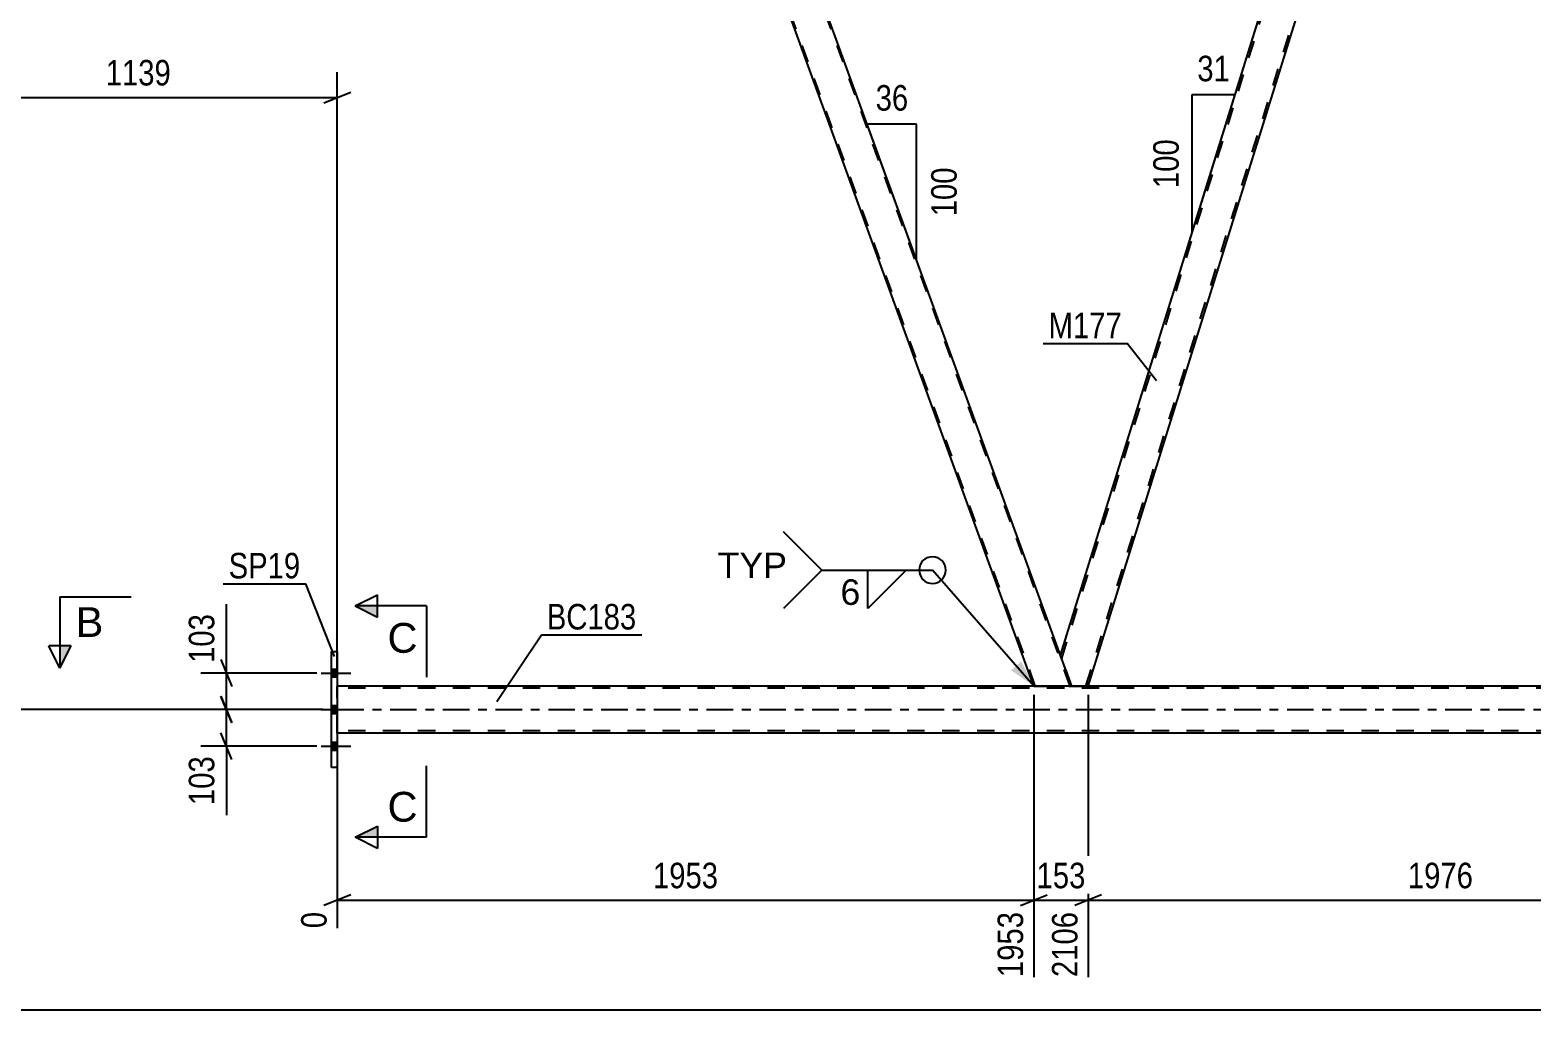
# Model space of a CAD drawing. Header units: millimetres. Extents: x -91 to 750, y -426 to 168.
# Drawn here: x 10.2 to 178.7, y -159.5 to -49.7 of the extents above; entities that cross this region are included whole.
import ezdxf

# ---------------------------------------------------------------- set-up
doc = ezdxf.new("R2010")
doc.units = ezdxf.units.MM
doc.linetypes.add('DXK_LINE_DOT2', pattern=[3.9198, 1.9599, -1.9599])
doc.linetypes.add('DXK_LINE_DOT3', pattern=[5.9187, 2.979, -0.9799, 0.9799, -0.9799])
doc.styles.add('Arial', font='ARIAL.TTF', dxfattribs={"height": 0.2})
doc.styles.add('Arial Narrow', font='ARIALN.TTF', dxfattribs={"height": 0.2})

# ---------------------------------------------------------------- blocks, each defined once
blk = doc.blocks.new('Part-814409585-4039 - 3638')
at = {"color": 7, "linetype": 'DXK_LINE_DOT2'}
for p, q in [((78.65, -2), (78.67, -2)), ((82.74, -2), (78.65, -2)), ((78.65, -2), (78.79, -2.4)), ((122.94, -123.22), (78.82, -2)), ((126.85, -123.22), (82.73, -2)), ((127.02, -123.22), (125.78, -119.8)), ((122.77, -123.22), (127.02, -123.22))]:
    blk.add_line(p, q, dxfattribs=at)
at = {"color": 2, "linetype": 'Continuous'}
for p, q in [((122.77, -123.22), (78.79, -2.4)), ((82.9, -2), (82.74, -2)), ((125.78, -119.8), (82.9, -2))]:
    blk.add_line(p, q, dxfattribs=at)
blk = doc.blocks.new('Bolt-814409585-3871 - 3638')
at = {"linetype": 'Continuous'}
for points in [[(44.64, -122.2), (44.64, -121.32), (44, -121.32), (44, -122.2)], [(44.64, -122.2), (44.64, -121.32), (44, -121.32), (44, -122.2)], [(44.64, -122.2), (44.64, -121.32), (44, -121.32), (44, -122.2)], [(44.64, -126.3), (44.64, -125.42), (44, -125.42), (44, -126.3)], [(44.64, -126.3), (44.64, -125.42), (44, -125.42), (44, -126.3)], [(44.64, -130.4), (44.64, -129.52), (44, -129.52), (44, -130.4)], [(44.64, -130.4), (44.64, -129.52), (44, -129.52), (44, -130.4)], [(44.64, -130.4), (44.64, -129.52), (44, -129.52), (44, -130.4)]]:
    blk.add_hatch(color=1, dxfattribs=at).paths.add_polyline_path(points)
at = {"color": 1, "linetype": 'Continuous'}
for p, q in [((42.84, -121.76), (46.16, -121.76)), ((42.84, -121.76), (46.16, -121.76)), ((42.84, -121.76), (46.16, -121.76)), ((44, -121.32), (44.64, -121.32)), ((44, -121.32), (44.64, -121.32)), ((44, -121.32), (44.64, -121.32)), ((44, -122.2), (44.64, -122.2)), ((44, -122.2), (44.64, -122.2)), ((44, -122.2), (44.64, -122.2)), ((42.84, -125.86), (46.16, -125.86)), ((42.84, -125.86), (46.16, -125.86)), ((44, -125.42), (44.64, -125.42)), ((44, -125.42), (44.64, -125.42)), ((44, -126.3), (44.64, -126.3)), ((44, -126.3), (44.64, -126.3)), ((44, -129.52), (44.64, -129.52)), ((44, -129.52), (44.64, -129.52)), ((44, -129.52), (44.64, -129.52)), ((42.84, -129.96), (46.16, -129.96)), ((42.84, -129.96), (46.16, -129.96)), ((42.84, -129.96), (46.16, -129.96)), ((44, -130.4), (44.64, -130.4)), ((44, -130.4), (44.64, -130.4)), ((44, -130.4), (44.64, -130.4))]:
    blk.add_line(p, q, dxfattribs=at)
blk = doc.blocks.new('Part-814409585-3958 - 3638')
at = {"color": 2, "linetype": 'Continuous'}
for p, q in [((203.44, -123.22), (44.64, -123.22)), ((203.44, -128.5), (44.64, -128.5))]:
    blk.add_line(p, q, dxfattribs=at)
at = {"color": 7, "linetype": 'DXK_LINE_DOT2'}
for p, q in [((44.64, -128.5), (44.64, -123.22)), ((659.29, -123.46), (44.64, -123.46)), ((659.29, -128.26), (44.64, -128.26))]:
    blk.add_line(p, q, dxfattribs=at)
at = {"color": 7, "linetype": 'DXK_LINE_DOT3'}
blk.add_line((44.64, -125.86), (659.29, -125.86), dxfattribs=at)
blk = doc.blocks.new('Part-814409585-3971 - 3638')
at = {"color": 2, "linetype": 'Continuous'}
for p, q in [((125.76, -119.75), (162.46, -2)), ((163.78, -2), (162.46, -2)), ((165.31, -6.2), (163.78, -2)), ((128.87, -123.22), (165.33, -6.25)), ((127.02, -123.22), (125.78, -119.8))]:
    blk.add_line(p, q, dxfattribs=at)
at = {"color": 7, "linetype": 'DXK_LINE_DOT2'}
for p, q in [((125.9, -120.12), (162.71, -2)), ((128.62, -123.22), (165.19, -5.88)), ((165.33, -6.25), (165.31, -6.2)), ((165.33, -6.25), (165.31, -6.2)), ((125.78, -119.8), (125.76, -119.75)), ((127.02, -123.22), (128.87, -123.22))]:
    blk.add_line(p, q, dxfattribs=at)
blk = doc.blocks.new('Part-814409585-3976 - 3638')
at = {"color": 7, "linetype": 'DXK_LINE_DOT3'}
blk.add_line((213.45, -132.62), (162.49, 7.4), dxfattribs=at)
at = {"color": 2, "linetype": 'Continuous'}
for p, q in [((168.04, -2), (163.78, -2)), ((210.41, -118.4), (168.04, -2)), ((206.15, -118.4), (165.31, -6.2))]:
    blk.add_line(p, q, dxfattribs=at)
at = {"color": 7, "linetype": 'DXK_LINE_DOT2'}
for p, q in [((163.78, -2), (165.31, -6.2)), ((208.07, -123.22), (163.95, -2)), ((211.99, -123.22), (167.87, -2)), ((207.9, -123.22), (206.15, -118.4)), ((212.16, -123.22), (210.41, -118.4)), ((212.16, -123.22), (207.9, -123.22))]:
    blk.add_line(p, q, dxfattribs=at)
blk = doc.blocks.new('Part-814409585-4003 - 3638')
at = {"color": 2, "linetype": 'Continuous'}
for p, q in [((44, -132.36), (44, -119.36)), ((44, -119.36), (44.64, -119.36)), ((44.64, -119.36), (44.64, -132.36)), ((44.64, -132.36), (44, -132.36))]:
    blk.add_line(p, q, dxfattribs=at)
blk = doc.blocks.new('StraightDimension-814409585-5037 - 3638')
at = {"color": 7, "linetype": 'Continuous'}
for p, q in [((128.87, -124.22), (128.87, -155.86)), ((207.9, -124.22), (207.9, -155.86)), ((130.37, -146.65), (127.37, -147.85)), ((128.87, -147.25), (207.9, -147.25)), ((206.4, -147.85), (209.4, -146.65))]:
    blk.add_line(p, q, dxfattribs=at)
at = {"color": 0}
blk.add_wipeout([(172.64, -146.5), (172.64, -142.3), (164.13, -142.3), (164.13, -146.5)], dxfattribs=at)
at = {"color": 0, "linetype": 'Continuous'}
blk.add_wipeout([(207.3, -147.95), (203.1, -147.95), (203.1, -156.46), (207.3, -156.46)], dxfattribs=at)
at = {"color": 3, "style": 'Arial Narrow'}
blk.add_text('1976', height=2.863, dxfattribs=at).set_placement((164.73, -145.9))
at = {"color": 3, "linetype": 'Continuous', "style": 'Arial Narrow'}
blk.add_text('4082', height=2.863, rotation=90.0002, dxfattribs=at).set_placement((206.7, -155.86))
blk = doc.blocks.new('StraightDimension-814409585-4943 - 3638')
at = {"color": 7, "linetype": 'Continuous'}
blk.add_line((-0.64, -159.55), (670.15, -159.55), dxfattribs=at)
blk = doc.blocks.new('StraightDimension-814409585-5013 - 3638')
at = {"color": 7, "linetype": 'Continuous'}
for p, q in [((122.77, -124.22), (122.77, -155.86)), ((128.87, -124.22), (128.87, -155.86)), ((121.27, -147.85), (124.27, -146.65)), ((122.77, -147.25), (128.87, -147.25)), ((130.37, -146.65), (127.37, -147.85))]:
    blk.add_line(p, q, dxfattribs=at)
at = {"color": 0}
blk.add_wipeout([(129.16, -146.5), (129.16, -142.3), (122.48, -142.3), (122.48, -146.5)], dxfattribs=at)
at = {"color": 0, "linetype": 'Continuous'}
blk.add_wipeout([(128.27, -147.95), (124.07, -147.95), (124.07, -156.46), (128.27, -156.46)], dxfattribs=at)
at = {"color": 3, "style": 'Arial Narrow'}
blk.add_text('153', height=2.863, dxfattribs=at).set_placement((123.08, -145.9))
at = {"color": 3, "linetype": 'Continuous', "style": 'Arial Narrow'}
blk.add_text('2106', height=2.863, rotation=90.0002, dxfattribs=at).set_placement((127.67, -155.86))
blk = doc.blocks.new('AngleDimension-814409585-4286 - 3638')
at = {"color": 7, "linetype": 'Continuous'}
for p, q in [((140.53, -56.9), (145.35, -56.9)), ((140.53, -72.37), (145.35, -56.9)), ((140.53, -72.37), (140.53, -56.9)), ((141.27, -69.99), (145.35, -56.9))]:
    blk.add_line(p, q, dxfattribs=at)
at = {"color": 0}
for points in [[(145.37, -56), (145.37, -51.8), (140.51, -51.8), (140.51, -56)], [(139.63, -61.3), (135.43, -61.3), (135.43, -67.98), (139.63, -67.98)]]:
    blk.add_wipeout(points, dxfattribs=at)
at = {"color": 3, "style": 'Arial Narrow'}
blk.add_text('31', height=2.863, dxfattribs=at).set_placement((141.11, -55.4))
blk.add_text('100', height=2.863, rotation=90.0002, dxfattribs=at).set_placement((139.03, -67.38))
blk = doc.blocks.new('AngleDimension-814409585-4300 - 3638')
at = {"color": 7, "linetype": 'Continuous'}
for p, q in [((106.48, -66.77), (104.08, -60.19)), ((109.62, -60.19), (104.08, -60.19)), ((109.62, -75.41), (104.08, -60.19)), ((109.62, -75.41), (109.62, -60.19))]:
    blk.add_line(p, q, dxfattribs=at)
at = {"color": 0}
for points in [[(109.28, -59.29), (109.28, -55.09), (104.43, -55.09), (104.43, -59.29)], [(114.72, -64.46), (110.52, -64.46), (110.52, -71.14), (114.72, -71.14)]]:
    blk.add_wipeout(points, dxfattribs=at)
at = {"color": 3, "style": 'Arial Narrow'}
blk.add_text('36', height=2.863, dxfattribs=at).set_placement((105.03, -58.69))
blk.add_text('100', height=2.863, rotation=90.0002, dxfattribs=at).set_placement((114.12, -70.54))
blk = doc.blocks.new('StraightDimension-814409585-4314 - 3638')
at = {"color": 7, "linetype": 'Continuous'}
for p, q in [((31.59, -124.36), (32.79, -127.36)), ((42.36, -125.86), (29.34, -125.86)), ((32.19, -129.96), (32.19, -125.86)), ((32.79, -131.46), (31.59, -128.46)), ((42.36, -129.96), (29.34, -129.96))]:
    blk.add_line(p, q, dxfattribs=at)
at = {"color": 0}
blk.add_wipeout([(31.44, -130.49), (27.24, -130.49), (27.24, -137.17), (31.44, -137.17)], dxfattribs=at)
at = {"color": 7, "linetype": 'Continuous'}
blk.add_line((32.19, -129.96), (32.19, -137.69), dxfattribs=at)
blk.add_line((32.19, -129.96), (32.19, -137.69), dxfattribs=at)
at = {"color": 3, "style": 'Arial Narrow'}
blk.add_text('103', height=2.863, rotation=90.0002, dxfattribs=at).set_placement((30.84, -136.57))
blk = doc.blocks.new('StraightDimension-814409585-4324 - 3638')
at = {"color": 7, "linetype": 'Continuous'}
for p, q in [((31.59, -120.26), (32.79, -123.26)), ((42.36, -121.76), (29.34, -121.76)), ((32.19, -125.86), (32.19, -121.76)), ((32.79, -127.36), (31.59, -124.36)), ((42.36, -125.86), (29.34, -125.86))]:
    blk.add_line(p, q, dxfattribs=at)
at = {"color": 0}
blk.add_wipeout([(31.44, -114.55), (27.24, -114.55), (27.24, -121.24), (31.44, -121.24)], dxfattribs=at)
at = {"color": 7, "linetype": 'Continuous'}
blk.add_line((32.19, -121.76), (32.19, -114.03), dxfattribs=at)
blk.add_line((32.19, -121.76), (32.19, -114.03), dxfattribs=at)
at = {"color": 3, "style": 'Arial Narrow'}
blk.add_text('103', height=2.863, rotation=90.0002, dxfattribs=at).set_placement((30.84, -120.63))
blk = doc.blocks.new('StraightDimension-814409585-4996 - 3638')
at = {"color": 7, "linetype": 'Continuous'}
for p, q in [((122.77, -124.22), (122.77, -155.86)), ((44.64, -129.5), (44.64, -150.38)), ((46.14, -146.65), (43.14, -147.85)), ((44.64, -147.25), (122.77, -147.25)), ((121.27, -147.85), (124.27, -146.65))]:
    blk.add_line(p, q, dxfattribs=at)
at = {"color": 0}
blk.add_wipeout([(87.96, -146.5), (87.96, -142.3), (79.45, -142.3), (79.45, -146.5)], dxfattribs=at)
at = {"color": 0, "linetype": 'Continuous'}
for points in [[(44.04, -147.95), (39.84, -147.95), (39.84, -150.98), (44.04, -150.98)], [(122.17, -147.95), (117.97, -147.95), (117.97, -156.46), (122.17, -156.46)]]:
    blk.add_wipeout(points, dxfattribs=at)
at = {"color": 3, "style": 'Arial Narrow'}
blk.add_text('1953', height=2.863, dxfattribs=at).set_placement((80.05, -145.9))
at = {"color": 3, "linetype": 'Continuous', "style": 'Arial Narrow'}
for s, height, p in [('0', 2.86, (43.44, -150.38)), ('1953', 2.863, (121.57, -155.86))]:
    blk.add_text(s, height=height, rotation=90.0002, dxfattribs=at).set_placement(p)
blk = doc.blocks.new('StraightDimension-814409585-5278 - 3638')
at = {"color": 7, "linetype": 'Continuous'}
for p, q in [((-16.14, -1.5), (-17.34, 1.5)), ((-1.64, 0), (-19.59, 0)), ((-16.74, -125.86), (-16.74, 0)), ((-17.34, -124.36), (-16.14, -127.36)), ((43, -125.86), (-19.59, -125.86))]:
    blk.add_line(p, q, dxfattribs=at)
at = {"color": 0}
blk.add_wipeout([(-17.49, -58.67), (-21.69, -58.67), (-21.69, -67.19), (-17.49, -67.19)], dxfattribs=at)
at = {"color": 3, "style": 'Arial Narrow'}
blk.add_text('3147', height=2.863, rotation=90.0002, dxfattribs=at).set_placement((-18.09, -66.59))
blk = doc.blocks.new('StraightDimension-814409585-17073 - 3638')
at = {"color": 7, "linetype": 'Continuous'}
for p, q in [((0, -3), (0, -59.62)), ((44.64, -122.22), (44.64, -54.37)), ((1.5, -56.62), (-1.5, -57.82)), ((0, -57.22), (44.64, -57.22)), ((43.14, -57.82), (46.14, -56.62))]:
    blk.add_line(p, q, dxfattribs=at)
at = {"color": 0}
blk.add_wipeout([(26.58, -56.47), (26.58, -52.27), (18.06, -52.27), (18.06, -56.47)], dxfattribs=at)
at = {"color": 3, "style": 'Arial Narrow'}
blk.add_text('1139', height=2.863, dxfattribs=at).set_placement((18.66, -55.87))
blk = doc.blocks.new('WeldMark-814409585-5440 - 3638')
at = {"linetype": 'Continuous'}
blk.add_hatch(color=30, dxfattribs=at).paths.add_polyline_path([(121.36, -120.47), (122.77, -123.22), (120.23, -121.45)])
at = {"color": 3, "linetype": 'Continuous'}
for q in [(94.69, -105.93), (94.69, -114.51)]:
    blk.add_line((98.98, -110.22), q, dxfattribs=at)
at = {"color": 30, "linetype": 'Continuous'}
blk.add_line((122.77, -123.22), (111.4, -110.22), dxfattribs=at)
at = {"color": 3, "linetype": 'Continuous'}
for start, end in [(90, 270), (270, 90)]:
    blk.add_arc((111.4, -110.22), 1.5, start, end, dxfattribs=at)
at = {"color": 0}
blk.add_wipeout([(103.5, -114.32), (103.5, -110.92), (100.88, -110.92), (100.88, -114.32)], dxfattribs=at)
at = {"color": 30, "linetype": 'Continuous'}
blk.add_line((98.98, -110.22), (111.4, -110.22), dxfattribs=at)
at = {"color": 3, "linetype": 'Continuous'}
for p, q in [((104.16, -110.22), (108.45, -110.22)), ((108.45, -110.22), (104.16, -114.51)), ((104.16, -114.51), (104.16, -110.22))]:
    blk.add_line(p, q, dxfattribs=at)
at = {"color": 3, "style": 'Arial'}
blk.add_text('6', height=2.87, dxfattribs=at).set_placement((101.08, -114.12))
at = {"color": 0, "linetype": 'Continuous'}
blk.add_wipeout([(95.08, -111.12), (95.08, -108.12), (87.3, -108.12), (87.3, -111.12)], dxfattribs=at)
blk.add_wipeout([(95.08, -111.12), (95.08, -108.12), (87.3, -108.12), (87.3, -111.12)], dxfattribs=at)
at = {"color": 3, "linetype": 'Continuous', "style": 'Arial'}
blk.add_text('TYP', height=2.865, dxfattribs=at).set_placement((87.3, -111.12))
blk = doc.blocks.new('Mark-814409585-3954 - 3638')
at = {"color": 0}
blk.add_wipeout([(78.19, -116.88), (78.19, -113.88), (68.14, -113.88), (68.14, -116.88)], dxfattribs=at)
blk.add_wipeout([(78.19, -116.88), (78.19, -113.88), (68.14, -113.88), (68.14, -116.88)], dxfattribs=at)
at = {"color": 30, "linetype": 'Continuous'}
for p, q in [((62.54, -124.94), (67.54, -117.48)), ((67.54, -117.48), (78.79, -117.48))]:
    blk.add_line(p, q, dxfattribs=at)
at = {"color": 3, "style": 'Arial Narrow'}
blk.add_text('BC183', height=2.863, dxfattribs=at).set_placement((68.14, -116.88))
blk = doc.blocks.new('Mark-814409585-3967 - 3638')
at = {"color": 0}
blk.add_wipeout([(132.66, -84.21), (132.66, -81.21), (124.43, -81.21), (124.43, -84.21)], dxfattribs=at)
blk.add_wipeout([(132.66, -84.21), (132.66, -81.21), (124.43, -81.21), (124.43, -84.21)], dxfattribs=at)
at = {"color": 30, "linetype": 'Continuous'}
for p in [(123.83, -84.81), (136.55, -89)]:
    blk.add_line(p, (133.26, -84.81), dxfattribs=at)
at = {"color": 3, "style": 'Arial Narrow'}
blk.add_text('M177', height=2.863, dxfattribs=at).set_placement((124.43, -84.21))
blk = doc.blocks.new('Mark-814409585-3999 - 3638')
at = {"color": 0}
blk.add_wipeout([(40.49, -111.15), (40.49, -108.15), (32.45, -108.15), (32.45, -111.15)], dxfattribs=at)
blk.add_wipeout([(40.49, -111.15), (40.49, -108.15), (32.45, -108.15), (32.45, -111.15)], dxfattribs=at)
at = {"color": 30, "linetype": 'Continuous'}
for p in [(31.85, -111.75), (44.31, -119.89)]:
    blk.add_line(p, (41.09, -111.75), dxfattribs=at)
at = {"color": 3, "style": 'Arial Narrow'}
blk.add_text('SP19', height=2.863, dxfattribs=at).set_placement((32.45, -111.15))
blk = doc.blocks.new('SectionMark-814409585-5424 - 3638')
at = {"linetype": 'Continuous'}
for points in [[(49.14, -114.24), (49.14, -115.49), (46.64, -114.24)], [(49.14, -138.93), (49.14, -140.18), (46.64, -140.18)]]:
    blk.add_hatch(color=6, dxfattribs=at).paths.add_polyline_path(points)
at = {"color": 6, "linetype": 'Continuous'}
for p, q in [((46.64, -114.24), (49.14, -112.99)), ((54.64, -114.24), (46.64, -114.24)), ((46.64, -114.24), (49.14, -115.49)), ((49.14, -115.49), (49.14, -112.99)), ((54.64, -114.24), (54.64, -122.24)), ((54.64, -140.18), (54.64, -132.18)), ((46.64, -140.18), (49.14, -138.93)), ((49.14, -138.93), (49.14, -141.43)), ((54.64, -140.18), (46.64, -140.18)), ((49.14, -141.43), (46.64, -140.18))]:
    blk.add_line(p, q, dxfattribs=at)
at = {"color": 0, "linetype": 'Continuous'}
for points in [[(53.64, -119.49), (53.64, -115.99), (50.27, -115.99), (50.27, -119.49)], [(53.64, -138.43), (53.64, -134.93), (50.27, -134.93), (50.27, -138.43)]]:
    blk.add_wipeout(points, dxfattribs=at)
at = {"color": 3, "linetype": 'Continuous', "style": 'Arial'}
for p in [(50.27, -119.49), (50.27, -138.43)]:
    blk.add_text('C', height=3.34, dxfattribs=at).set_placement(p)
blk = doc.blocks.new('SectionMark-814409585-5428 - 3638')
at = {"linetype": 'Continuous'}
blk.add_hatch(color=6, dxfattribs=at).paths.add_polyline_path([(13.53, -118.72), (14.78, -118.72), (13.53, -121.22)])
at = {"color": 6, "linetype": 'Continuous'}
for p, q in [((13.53, -113.22), (21.53, -113.22)), ((13.53, -113.22), (13.53, -121.22)), ((13.53, -121.22), (12.28, -118.72)), ((14.78, -118.72), (12.28, -118.72)), ((13.53, -121.22), (14.78, -118.72))]:
    blk.add_line(p, q, dxfattribs=at)
at = {"color": 0, "linetype": 'Continuous'}
blk.add_wipeout([(18.39, -117.72), (18.39, -114.22), (15.28, -114.22), (15.28, -117.72)], dxfattribs=at)
at = {"color": 3, "linetype": 'Continuous', "style": 'Arial'}
blk.add_text('B', height=3.34, dxfattribs=at).set_placement((15.28, -117.72))

msp = doc.modelspace()

# ---------------------------------------------------------------- block references
for name in ['Part-814409585-3976 - 3638', 'Part-814409585-4039 - 3638', 'Part-814409585-3971 - 3638', 'Part-814409585-4003 - 3638', 'Bolt-814409585-3871 - 3638', 'Part-814409585-3958 - 3638']:
    msp.add_blockref(name, (0, 0))

# ---------------------------------------------------------------- next in the draw order: block references
msp.add_blockref('StraightDimension-814409585-5037 - 3638', (0, 0))

# ---------------------------------------------------------------- next in the draw order: block references
msp.add_blockref('StraightDimension-814409585-4943 - 3638', (0, 0))

# ---------------------------------------------------------------- next in the draw order: block references
for name in ['AngleDimension-814409585-4286 - 3638', 'AngleDimension-814409585-4300 - 3638', 'Mark-814409585-3967 - 3638', 'WeldMark-814409585-5440 - 3638', 'StraightDimension-814409585-4314 - 3638', 'StraightDimension-814409585-5013 - 3638']:
    msp.add_blockref(name, (0, 0))

# ---------------------------------------------------------------- next in the draw order: block references
msp.add_blockref('StraightDimension-814409585-4324 - 3638', (0, 0))

# ---------------------------------------------------------------- next in the draw order: block references
msp.add_blockref('StraightDimension-814409585-4996 - 3638', (0, 0))

# ---------------------------------------------------------------- next in the draw order: block references
for name in ['StraightDimension-814409585-5278 - 3638', 'Mark-814409585-3954 - 3638']:
    msp.add_blockref(name, (0, 0))

# ---------------------------------------------------------------- next in the draw order: block references
msp.add_blockref('StraightDimension-814409585-17073 - 3638', (0, 0))

# ---------------------------------------------------------------- next in the draw order: block references
for name in ['Mark-814409585-3999 - 3638', 'SectionMark-814409585-5424 - 3638']:
    msp.add_blockref(name, (0, 0))

# ---------------------------------------------------------------- next in the draw order: block references
msp.add_blockref('SectionMark-814409585-5428 - 3638', (0, 0))

doc.saveas('drawing.dxf')
